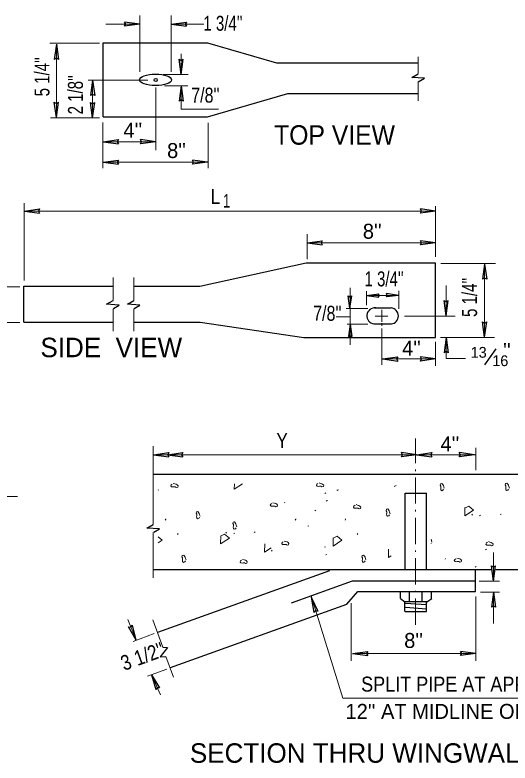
# Model space of a CAD drawing. Extents: x 8 to 380, y 173 to 464.
# Drawn here: x 155.9 to 199.3, y 245.2 to 310.7 of the extents above; entities that cross this region are included whole.
import ezdxf
from ezdxf.enums import TextEntityAlignment as Align

# ---------------------------------------------------------------- set-up
doc = ezdxf.new("R2010")
doc.units = 0
doc.header["$LTSCALE"] = 0.46
doc.linetypes.add('DOT_DASHED', pattern=[7.7, 5, -1.2, 0.3, -1.2])
doc.layers.add('1', color=7, linetype='Continuous', lineweight=13)

msp = doc.modelspace()

# ---------------------------------------------------------------- linework, layer by layer
at = {"layer": '1'}
for p, q in [((166.8322, 305.762), (166.8322, 310.6806)), ((169.5884, 305.762), (169.5884, 310.6806)), ((163.8401, 309.9357), (166.8322, 309.9357)), ((169.5884, 309.9357), (172.4365, 309.9357)), ((158.9469, 308.282), (163.3015, 308.282)), ((159.5204, 301.8639), (159.5204, 308.1902)), ((170.4547, 305.5258), (170.4547, 307.3239)), ((191.2447, 307.0614), (191.2447, 305.6045)), ((162.2909, 305.027), (167.5409, 305.027)), ((162.6977, 301.7195), (162.6977, 305.0139)), ((168.8797, 305.5258), (171.0812, 305.5258)), ((168.2497, 298.8793), (168.2497, 304.3839)), ((169.0109, 304.5283), (171.0549, 304.5283)), ((170.4547, 304.5283), (170.4547, 302.4939)), ((191.2447, 304.8827), (191.2447, 303.2289)), ((170.4547, 302.4939), (173.7227, 302.4939)), ((158.9995, 301.7195), (163.3015, 301.7195)), ((163.6034, 297.2987), (163.6034, 301.3257)), ((172.8172, 297.2987), (172.8172, 301.2995)), ((163.6165, 299.6286), (168.2234, 299.6286)), ((163.6165, 297.8334), (172.7777, 297.8334)), ((156.6865, 287.4527), (156.6865, 294.2382)), ((192.7672, 289.5527), (192.7672, 293.9889)), ((156.6865, 293.5557), (192.7672, 293.5557)), ((181.4928, 289.3427), (181.4928, 291.5247)), ((181.4928, 290.7733), (192.7672, 290.7733)), ((193.2265, 288.962), (198.0167, 288.962)), ((197.0607, 282.5045), (197.0607, 288.9095)), ((164.4827, 285.707), (164.4827, 287.7446)), ((166.3072, 285.707), (166.3072, 287.7446)), ((153.9565, 286.9014), (156.3059, 286.9014)), ((185.2597, 285.0245), (185.2597, 286.8358)), ((189.5252, 284.972), (189.5252, 286.5528)), ((193.6859, 284.3289), (193.6859, 287.0327)), ((186.7034, 285.3002), (186.7034, 286.5198)), ((186.7034, 286.1664), (189.5252, 286.1664)), ((164.4827, 283.0294), (164.4827, 284.9852)), ((166.3072, 283.0294), (166.3072, 284.9852)), ((184.9184, 285.0245), (186.8347, 285.0245)), ((185.2597, 283.6464), (185.2597, 285.0245)), ((188.0553, 283.8543), (188.0553, 284.8932)), ((184.0522, 284.2764), (185.2597, 284.2764)), ((187.4777, 284.3289), (188.5803, 284.3289)), ((190.0372, 284.3289), (194.4895, 284.3289)), ((153.9565, 283.7777), (156.3059, 283.7777)), ((185.0102, 283.6464), (186.8347, 283.6464)), ((185.2597, 283.6727), (185.2597, 281.8144)), ((188.0553, 283.7252), (188.0553, 283.4889)), ((188.0553, 280.0764), (188.0553, 283.2748)), ((192.7672, 279.9977), (192.7672, 282.0977)), ((193.1872, 282.4652), (197.9113, 282.4652)), ((193.6859, 280.6277), (193.6859, 282.4652)), ((193.6859, 280.6277), (195.3922, 280.6277)), ((188.1077, 280.5883), (192.7672, 280.5883)), ((168.01, 266.0933), (168.01, 272.9329)), ((196.2957, 272.7983), (196.2957, 270.8335)), ((189.3165, 269.4959), (189.1376, 269.4066)), ((168.4335, 269.1008), (168.4783, 269.1301)), ((168.01, 261.4208), (168.01, 265.3715)), ((192.3635, 264.4265), (192.3791, 264.4499)), ((197.8432, 261.2896), (197.8432, 263.6128)), ((196.5814, 261.1127), (198.355, 261.1127)), ((196.3027, 254.1365), (196.3027, 259.7684)), ((196.6926, 260.1608), (198.355, 260.1608)), ((197.8432, 260.1608), (197.8432, 257.4178)), ((185.3482, 254.1365), (185.3482, 259.1896)), ((165.7788, 257.759), (166.5269, 255.9477)), ((167.9802, 257.7324), (168.8405, 255.3234)), ((168.0802, 256.5147), (166.2375, 255.8322)), ((169.1162, 254.5228), (169.7738, 252.7045)), ((185.4794, 254.7796), (196.3027, 254.7796)), ((169.2059, 253.4124), (167.5182, 252.7899)), ((167.8629, 252.9246), (168.6402, 251.1442))]:
    msp.add_line(p, q, dxfattribs=at)
at = {"layer": '1', "lineweight": 25}
for p, q in [((166.8322, 309.9357), (165.4934, 310.1195)), ((166.8322, 309.9357), (165.4934, 309.752)), ((169.5884, 309.9357), (170.9272, 310.1195)), ((169.5884, 309.9357), (170.9272, 309.752)), ((159.5204, 308.1902), (159.3367, 306.8514)), ((159.5204, 308.1902), (159.7042, 306.8514)), ((163.6165, 308.3082), (172.7647, 308.3082)), ((163.6165, 301.7982), (163.6165, 308.3082)), ((172.7647, 308.3082), (178.8152, 306.5495)), ((170.4547, 305.5258), (170.2709, 306.8645)), ((170.4547, 305.5258), (170.6384, 306.8645)), ((178.8152, 306.5495), (191.2447, 306.5495)), ((162.6977, 305.0139), (162.514, 303.6752)), ((162.6977, 305.0139), (162.8815, 303.6752)), ((170.4547, 304.5283), (170.2709, 303.1895)), ((170.4547, 304.5283), (170.6384, 303.1895)), ((172.7647, 301.7982), (179.8127, 303.8458)), ((179.8127, 303.8458), (191.2447, 303.8458)), ((159.5204, 301.7585), (159.3367, 303.0972)), ((159.5204, 301.7585), (159.7042, 303.0972)), ((162.6977, 301.7195), (162.514, 303.0582)), ((162.6977, 301.7195), (162.8815, 303.0582)), ((163.6165, 301.7982), (172.7647, 301.7982)), ((163.6165, 299.6286), (164.9553, 299.8123)), ((168.2234, 299.6286), (166.8847, 299.8123)), ((163.6165, 299.6286), (164.9553, 299.4448)), ((168.2234, 299.6286), (166.8847, 299.4448)), ((163.6165, 297.8334), (164.9553, 298.0172)), ((163.6165, 297.8334), (164.9553, 297.6497)), ((172.7777, 297.8334), (171.439, 298.0172)), ((172.7777, 297.8334), (171.439, 297.6497)), ((156.7127, 293.5557), (158.0514, 293.7395)), ((156.7127, 293.5557), (158.0514, 293.372)), ((192.7672, 293.5557), (191.4284, 293.7395)), ((192.7672, 293.5557), (191.4284, 293.372)), ((181.4928, 290.7733), (182.8315, 290.957)), ((181.4928, 290.7733), (182.8315, 290.5895)), ((192.7672, 290.7733), (191.4284, 290.957)), ((192.7672, 290.7733), (191.4284, 290.5895)), ((172.0952, 286.9802), (181.4272, 289.0145)), ((181.4272, 289.0145), (192.7672, 289.0145)), ((197.0607, 288.9095), (196.877, 287.5707)), ((197.0607, 288.9095), (197.2445, 287.5707)), ((156.6734, 283.8039), (156.6734, 286.9802)), ((156.6734, 286.9802), (164.4827, 286.9802)), ((166.3072, 286.9802), (172.0952, 286.9802)), ((185.2521, 285.0401), (185.1077, 286.1163)), ((185.2521, 285.0401), (185.4096, 286.1163)), ((186.7165, 286.1664), (187.7927, 286.3107)), ((186.7165, 286.1664), (187.7927, 286.0089)), ((189.5122, 286.1664), (188.449, 286.3239)), ((189.5122, 286.1664), (188.449, 286.022)), ((193.6859, 284.3684), (193.5022, 285.7072)), ((193.6859, 284.3684), (193.8697, 285.7072)), ((187.3925, 285.0639), (188.8687, 285.0639)), ((156.6734, 283.8039), (164.4827, 283.8039)), ((166.3072, 283.8039), (172.1347, 283.8039)), ((172.1347, 283.8039), (181.2172, 282.4783)), ((185.2587, 283.6398), (185.1142, 282.5636)), ((185.2587, 283.6398), (185.4162, 282.5636)), ((187.3727, 283.6595), (188.8822, 283.6595)), ((197.0607, 282.5045), (196.877, 283.8433)), ((197.0607, 282.5045), (197.2445, 283.8433)), ((193.6859, 282.4652), (193.5022, 281.1264)), ((193.6859, 282.4652), (193.8697, 281.1264)), ((197.0829, 280.0664), (198.0831, 281.4889)), ((188.1077, 280.5883), (189.4465, 280.772)), ((192.7672, 280.5883), (191.4284, 280.772)), ((188.1077, 280.5883), (189.4465, 280.4045)), ((192.7672, 280.5883), (191.4284, 280.4045)), ((168.0408, 272.1965), (169.3796, 272.3802)), ((168.0408, 272.1965), (169.3796, 272.0127)), ((169.254, 272.1965), (170.5927, 272.3802)), ((169.254, 272.1965), (170.5927, 272.0127)), ((191.0969, 272.1965), (189.7582, 272.3802)), ((191.0969, 272.1965), (189.7582, 272.0127)), ((191.0969, 272.1965), (192.4357, 272.3802)), ((191.0969, 272.1965), (192.4357, 272.0127)), ((196.1753, 272.1965), (194.8366, 272.3802)), ((196.1753, 272.1965), (194.8366, 272.0127)), ((168.01, 270.5072), (206.5652, 270.5072)), ((190.0994, 262.1296), (190.0994, 268.8237)), ((190.0994, 268.8237), (191.9632, 268.8237)), ((191.9632, 262.1296), (191.9632, 268.8237)), ((197.8432, 261.1288), (197.6594, 262.4676)), ((197.8432, 261.1288), (198.0269, 262.4676)), ((168.01, 262.1296), (197.6585, 262.1296)), ((168.398, 256.6302), (183.4844, 262.0508)), ((198.0302, 262.1296), (206.5652, 262.1296)), ((180.1221, 259.2084), (185.4647, 261.1302)), ((185.4647, 261.1302), (196.2483, 261.1302)), ((181.8643, 259.7033), (182.4418, 258.4828)), ((181.8643, 259.7033), (182.0875, 258.3646)), ((184.9843, 259.1026), (185.9519, 260.2133)), ((189.6794, 259.5965), (189.6794, 260.1871)), ((190.4669, 259.3208), (190.4669, 260.1871)), ((191.5957, 259.334), (191.5957, 260.1871)), ((192.4094, 259.5965), (192.4094, 260.1871)), ((197.8432, 260.1608), (197.6594, 258.8221)), ((197.8432, 260.1608), (198.0269, 258.8221)), ((169.514, 253.5463), (184.9843, 259.1026)), ((189.6794, 259.6096), (190.06, 259.3077)), ((190.06, 258.4677), (190.06, 259.2946)), ((190.1257, 259.1896), (191.9762, 259.0583)), ((191.9762, 258.4546), (191.9762, 259.3208)), ((191.9894, 259.2946), (192.4225, 259.6096)), ((190.0863, 258.4677), (191.9762, 258.4677)), ((190.1257, 258.8221), (191.9762, 258.6908)), ((166.5269, 255.9477), (165.8444, 257.1158)), ((166.5269, 255.9477), (166.1857, 257.2602)), ((185.4794, 254.7796), (186.8182, 254.9633)), ((185.4794, 254.7796), (186.8182, 254.5958)), ((196.2938, 254.7796), (194.9551, 254.9633)), ((196.2938, 254.7796), (194.9551, 254.5958)), ((167.8607, 252.9103), (168.5695, 251.7553)), ((167.8607, 252.9103), (168.2283, 251.6109))]:
    msp.add_line(p, q, dxfattribs=at)
at = {"layer": '1', "linetype": 'DOT_DASHED'}
msp.add_line((190.9919, 257.2843), (190.9919, 273.614), dxfattribs=at)
at = {"layer": '1', "lineweight": 25}
for points in [[(165.4934, 309.752), (165.5984, 309.9357), (165.4934, 310.1195)], [(170.9272, 310.1195), (170.8222, 309.9357), (170.9272, 309.752)], [(159.7042, 306.8514), (159.5204, 306.9564), (159.3367, 306.8514)], [(170.2709, 306.8645), (170.4547, 306.7595), (170.6384, 306.8645)], [(191.2447, 304.8827), (191.7827, 305.1977), (190.6803, 305.2632), (191.2447, 305.5914)], [(162.8815, 303.6752), (162.6977, 303.7802), (162.514, 303.6752)], [(159.3367, 303.0972), (159.5204, 302.9923), (159.7042, 303.0972)], [(162.514, 303.0582), (162.6977, 302.9532), (162.8815, 303.0582)], [(170.6384, 303.1895), (170.4547, 303.2945), (170.2709, 303.1895)], [(164.9553, 299.8123), (164.8502, 299.6286), (164.9553, 299.4448)], [(166.8847, 299.4448), (166.9897, 299.6286), (166.8847, 299.8123)], [(164.9553, 298.0172), (164.8502, 297.8334), (164.9553, 297.6497)], [(171.439, 297.6497), (171.544, 297.8334), (171.439, 298.0172)], [(158.0514, 293.7395), (157.9464, 293.5557), (158.0514, 293.372)], [(191.4284, 293.372), (191.5334, 293.5557), (191.4284, 293.7395)], [(182.8315, 290.957), (182.7265, 290.7733), (182.8315, 290.5895)], [(191.4284, 290.5895), (191.5334, 290.7733), (191.4284, 290.957)], [(181.2172, 282.4783), (192.7672, 282.4783), (192.7672, 289.0145)], [(197.2445, 287.5707), (197.0607, 287.6757), (196.877, 287.5707)], [(185.1077, 286.1163), (185.2521, 286.0244), (185.4096, 286.1163)], [(187.7927, 286.3107), (187.7009, 286.1664), (187.7927, 286.0089)], [(188.449, 286.022), (188.5277, 286.1664), (188.449, 286.3239)], [(164.5222, 285.0245), (165.0209, 285.3132), (163.9184, 285.3789), (164.4827, 285.707)], [(166.3465, 285.0245), (166.8452, 285.3132), (165.7428, 285.3789), (166.3072, 285.707)], [(193.5022, 285.7072), (193.6859, 285.6022), (193.8697, 285.7072)], [(196.877, 283.8433), (197.0607, 283.7382), (197.2445, 283.8433)], [(185.1142, 282.5636), (185.2587, 282.6555), (185.4162, 282.5636)], [(189.4465, 280.772), (189.3415, 280.5883), (189.4465, 280.4045)], [(191.4284, 280.4045), (191.5334, 280.5883), (191.4284, 280.772)], [(193.8697, 281.1264), (193.6859, 281.2314), (193.5022, 281.1264)], [(169.3796, 272.3802), (169.2746, 272.1965), (169.3796, 272.0127)], [(170.5927, 272.3802), (170.4878, 272.1965), (170.5927, 272.0127)], [(189.7582, 272.0127), (189.8632, 272.1965), (189.7582, 272.3802)], [(192.4357, 272.3802), (192.3307, 272.1965), (192.4357, 272.0127)], [(194.8366, 272.0127), (194.9416, 272.1965), (194.8366, 272.3802)], [(168.0494, 265.4108), (168.5482, 265.6996), (167.4457, 265.7652), (168.01, 266.0933)], [(197.6594, 262.4676), (197.8432, 262.3626), (198.0269, 262.4676)], [(185.9519, 260.2133), (196.2483, 260.2133), (196.2483, 262.0771)], [(190.0863, 259.334), (191.9762, 259.334), (192.0944, 259.334)], [(182.4418, 258.4828), (182.2318, 258.5221), (182.0875, 258.3646)], [(198.0269, 258.8221), (197.8432, 258.9271), (197.6594, 258.8221)], [(165.8444, 257.1158), (166.0544, 257.0896), (166.1857, 257.2602)], [(168.8405, 255.3234), (169.2605, 255.3102), (168.6043, 254.4965), (169.1162, 254.5228)], [(186.8182, 254.9633), (186.7132, 254.7796), (186.8182, 254.5958)], [(194.9551, 254.5958), (195.0601, 254.7796), (194.9551, 254.9633)], [(168.5695, 251.7553), (168.3463, 251.7684), (168.2283, 251.6109)]]:
    msp.add_lwpolyline(points, dxfattribs=at)
at = {"layer": '1'}
for points in [[(168.01, 272.1965), (191.0969, 272.1965), (196.2957, 272.1965)], [(169.7643, 269.6831), (169.8984, 269.6384), (170.0174, 269.6088), (170.1069, 269.5495), (170.1814, 269.4747), (170.1515, 269.3557), (170.0327, 269.3259), (169.9429, 269.3854), (169.8242, 269.3852), (169.7198, 269.3706), (169.6156, 269.3854), (169.5414, 269.4598), (169.5859, 269.5643), (169.6749, 269.6236)], [(175.1214, 269.6514), (175.1122, 269.185), (175.8252, 269.6514)], [(182.5445, 269.7258), (182.6677, 269.6848), (182.7867, 269.6552), (182.8762, 269.5958), (182.9507, 269.5211), (182.9208, 269.4021), (182.8019, 269.3723), (182.7122, 269.4318), (182.5933, 269.4317), (182.489, 269.417), (182.3847, 269.4318), (182.3107, 269.5063), (182.3552, 269.6107), (182.4441, 269.6699)], [(193.5262, 269.2578), (193.4812, 269.392), (193.4517, 269.5109), (193.3921, 269.6004), (193.3176, 269.6748), (193.1988, 269.6451), (193.1686, 269.5258), (193.2281, 269.4363), (193.2281, 269.3177), (193.2132, 269.2131), (193.2283, 269.1091), (193.3028, 269.0347), (193.4068, 269.0793), (193.4667, 269.1684)], [(199.2264, 269.2788), (199.1819, 269.4127), (199.1522, 269.5319), (199.0927, 269.6212), (199.0183, 269.6956), (198.8992, 269.6658), (198.8692, 269.5469), (198.9287, 269.4574), (198.9287, 269.3384), (198.914, 269.2339), (198.9287, 269.13), (199.0034, 269.0554), (199.1076, 269.1001), (199.1669, 269.1893)], [(183.0564, 268.7998), (183.1442, 268.852), (183.1482, 268.8518)], [(184.1386, 269.1301), (184.1372, 269.0627), (184.2402, 269.1301)], [(148.1159, 266.0852), (149.6778, 268.5264), (156.0959, 268.5264)], [(183.1813, 268.1249), (183.2692, 268.1771), (183.2732, 268.177)], [(178.4967, 267.9866), (178.6308, 267.9418), (178.7498, 267.9123), (178.8393, 267.853), (178.9138, 267.7782), (178.8839, 267.6592), (178.765, 267.6294), (178.6753, 267.6889), (178.5564, 267.6887), (178.4522, 267.6741), (178.3479, 267.6889), (178.2738, 267.7633), (178.3183, 267.8678), (178.4073, 267.9271)], [(179.5232, 267.9821), (179.5491, 268.0259), (179.5492, 268.0279)], [(185.7862, 267.8212), (185.9203, 267.7766), (186.0393, 267.7469), (186.1289, 267.6877), (186.2034, 267.6128), (186.1734, 267.4938), (186.0547, 267.4641), (185.9649, 267.5236), (185.8461, 267.5234), (185.7417, 267.5087), (185.6375, 267.5236), (185.5633, 267.598), (185.6079, 267.7024), (185.6968, 267.7618)], [(195.3287, 267.5595), (195.3142, 266.8299), (196.0883, 267.3362), (195.6712, 267.6934), (195.3735, 267.5447)], [(172.1229, 266.8002), (172.0779, 266.9343), (172.0484, 267.0533), (171.9888, 267.1428), (171.9144, 267.2172), (171.7956, 267.1875), (171.7653, 267.0682), (171.8248, 266.9787), (171.8248, 266.8601), (171.8101, 266.7555), (171.825, 266.6515), (171.8996, 266.5772), (172.0037, 266.6217), (172.0635, 266.7108)], [(182.1633, 267.278), (182.251, 267.3302), (182.2551, 267.3301)], [(188.7767, 267.0236), (188.7317, 267.1578), (188.7021, 267.2767), (188.6425, 267.3662), (188.5681, 267.4406), (188.4493, 267.4109), (188.419, 267.2916), (188.4785, 267.2022), (188.4785, 267.0835), (188.4638, 266.9789), (188.4787, 266.8749), (188.5532, 266.8006), (188.6573, 266.8451), (188.7172, 266.9342)], [(195.9333, 266.8959), (195.9853, 266.9836), (195.985, 266.9878)], [(196.6202, 266.8438), (196.7081, 266.8959), (196.7121, 266.8957)], [(198.4089, 266.9469), (198.4967, 266.9992), (198.5007, 266.999)], [(169.0628, 266.4731), (169.1147, 266.561), (169.1147, 266.5652)], [(175.3337, 265.8902), (175.2891, 266.0242), (175.2593, 266.1433), (175.1998, 266.2328), (175.1255, 266.3071), (175.0063, 266.2773), (174.9764, 266.1583), (175.0359, 266.0688), (175.0359, 265.9499), (175.0212, 265.8453), (175.0359, 265.7415), (175.1106, 265.6668), (175.2147, 265.7116), (175.2741, 265.8008)], [(180.4647, 266.4731), (180.5167, 266.5612), (180.5168, 266.5652)], [(184.8247, 266.4731), (184.8767, 266.561), (184.8767, 266.5652)], [(181.5588, 265.9242), (181.6467, 265.9764), (181.6507, 265.9762)], [(168.4335, 264.4721), (168.7805, 264.6991), (168.4335, 264.9968)], [(170.1838, 265.2863), (170.1318, 265.1985), (170.1317, 265.1945)], [(173.9256, 265.1019), (173.9109, 264.3723), (174.6851, 264.8786), (174.2679, 265.2358), (173.9702, 265.0871)], [(174.3815, 265.332), (174.4335, 265.4197), (174.4332, 265.4238)], [(175.0684, 265.2798), (175.1562, 265.332), (175.1602, 265.3318)], [(176.8571, 265.383), (176.9449, 265.4352), (176.9489, 265.4351)], [(183.7828, 264.9221), (183.7685, 264.1928), (184.5423, 264.6991), (184.1257, 265.0566), (183.8278, 264.9077)], [(185.9456, 265.2863), (185.8937, 265.1985), (185.8936, 265.1945)], [(177.779, 264.3882), (177.7644, 263.6586), (178.3545, 264.0447)], [(179.4932, 264.6344), (179.6274, 264.5897), (179.7464, 264.5601), (179.836, 264.5007), (179.9104, 264.426), (179.8806, 264.307), (179.7617, 264.2772), (179.6719, 264.3367), (179.5532, 264.3365), (179.4487, 264.3219), (179.3446, 264.3367), (179.2704, 264.4112), (179.3149, 264.5156), (179.4039, 264.5748)], [(192.4386, 264.5392), (192.394, 264.6732), (192.364, 264.7924), (192.3635, 264.7933)], [(197.3917, 264.5813), (197.5258, 264.5366), (197.6447, 264.5069), (197.7344, 264.4477), (197.8088, 264.3728), (197.7789, 264.2538), (197.6601, 264.2242), (197.5703, 264.2836), (197.4515, 264.2834), (197.3471, 264.2688), (197.2429, 264.2836), (197.1687, 264.3581), (197.2133, 264.4624), (197.3022, 264.5218)], [(178.3819, 263.7351), (178.4339, 263.8227), (178.4338, 263.8268)], [(183.0232, 264.0839), (183.1111, 264.1361), (183.115, 264.1359)], [(188.647, 263.9103), (188.6323, 263.1807), (188.8706, 263.3365)], [(197.1272, 263.8733), (197.215, 263.9256), (197.219, 263.9254)], [(170.8868, 262.9753), (170.8422, 263.1093), (170.8122, 263.2285), (170.7527, 263.3177), (170.678, 263.3925), (170.5592, 263.3624), (170.5294, 263.2432), (170.5888, 263.1537), (170.5888, 263.035), (170.574, 262.9305), (170.5888, 262.8266), (170.6634, 262.7519), (170.7677, 262.7967), (170.8272, 262.8859)], [(175.8398, 263.0173), (175.974, 262.9727), (176.0929, 262.943), (176.1826, 262.8837), (176.2569, 262.8089), (176.2271, 262.6899), (176.1082, 262.6602), (176.0184, 262.7197), (175.8997, 262.7195), (175.7952, 262.7049), (175.6911, 262.7197), (175.6169, 262.7942), (175.6614, 262.8985), (175.7504, 262.9578)], [(183.1482, 263.4091), (183.236, 263.4613), (183.24, 263.4611)], [(186.6486, 262.9753), (186.604, 263.1093), (186.574, 263.2285), (186.5147, 263.3177), (186.4398, 263.3925), (186.3211, 263.3624), (186.2912, 263.2432), (186.3506, 263.1537), (186.3506, 263.035), (186.3358, 262.9305), (186.3506, 262.8266), (186.4253, 262.7519), (186.5295, 262.7967), (186.5891, 262.8859)], [(193.5939, 263.0557), (193.6199, 263.0996), (193.62, 263.1015)], [(194.6227, 263.135), (194.7569, 263.0902), (194.8759, 263.0607), (194.9655, 263.0013), (195.0399, 262.9266), (195.01, 262.8075), (194.8912, 262.7778), (194.8014, 262.8373), (194.6826, 262.8372), (194.5782, 262.8225), (194.474, 262.8373), (194.3999, 262.9117), (194.4444, 263.0161), (194.5333, 263.0755)], [(196.2365, 262.3531), (196.3218, 262.4038), (196.3258, 262.4037)], [(181.8508, 259.8302), (184.6275, 250.8552), (205.6657, 250.8552)]]:
    msp.add_lwpolyline(points, dxfattribs=at)
at = {"layer": '1', "lineweight": 25}
msp.add_circle((168.2234, 305.0401), 0.1414, dxfattribs=at)
for centre, start, end in [((187.4483, 284.3609), 83.8934, 262.79398), ((188.7935, 284.3609), 277.20602, 83.8934)]:
    msp.add_arc(centre, 0.707, start, end, dxfattribs=at)
msp.add_ellipse((168.2103, 305.0533), major_axis=(1.3913, 0), ratio=0.363302, dxfattribs=at)

# ---------------------------------------------------------------- texts
at = {"layer": '1'}
for s, height, width, p in [("1 3/4''", 1.313, 0.75, (174.1207, 309.3581)), ("7/8''", 1.313, 0.8, (172.5847, 303.0587)), ('TOP VIEW', 1.706, 0.95, (183.9036, 299.3702)), ('L ', 1.313, 0.9, (173.6775, 294.1721)), ('1', 1.2, 0.7, (174.4491, 293.8539)), ("1 3/4''", 1.313, 0.75, (188.2443, 286.9539)), ("7/8''", 1.313, 0.8, (183.2713, 283.934)), ('Y', 1.313, 0.85, (179.3015, 272.7871)), ('SPLIT PIPE AT APPROX.', 1.313, 0.9, (195.4088, 251.4327))]:
    msp.add_text(s, height=height, dxfattribs=dict(at, width=width)).set_placement(p, align=Align.CENTER)
for s, rotation, width, p in [("5 1/4''", 90, 0.75, (158.9142, 305.3219)), ("2 1/8''", 90, 0.75, (161.844, 303.7445)), ("5 1/4''", 90, 0.75, (196.3965, 285.9865)), ("3 1/2''", 20, 0.85, (167.2862, 253.909))]:
    msp.add_text(s, height=1.313, rotation=rotation, dxfattribs=dict(at, width=width)).set_placement(p, align=Align.CENTER)
for s, height, p in [("4''", 1.313, (166.2205, 299.9772)), ("8''", 1.313, (170.049, 298.2015)), ("8''", 1.313, (187.208, 291.1268)), ('SIDE  VIEW', 1.706, (164.3309, 280.7457)), ("4''", 1.313, (190.6471, 280.8768)), ("''", 1.313, (199.0119, 280.6675)), ("4''", 1.313, (194.0167, 272.4908)), ("8''", 1.313, (190.8306, 255.2615)), ("12'' AT MIDLINE OF PIPE", 1.313, (195.0564, 249.044)), ('SECTION THRU WINGWALL', 1.706, (186.3034, 245.1983))]:
    msp.add_text(s, height=height, dxfattribs=at).set_placement(p, align=Align.CENTER)
for s, p in [('13', (197.2407, 280.6987)), ('16', (199.1359, 279.9611))]:
    msp.add_text(s, height=0.945, dxfattribs=at).set_placement(p, align=Align.RIGHT)

doc.saveas('drawing.dxf')
